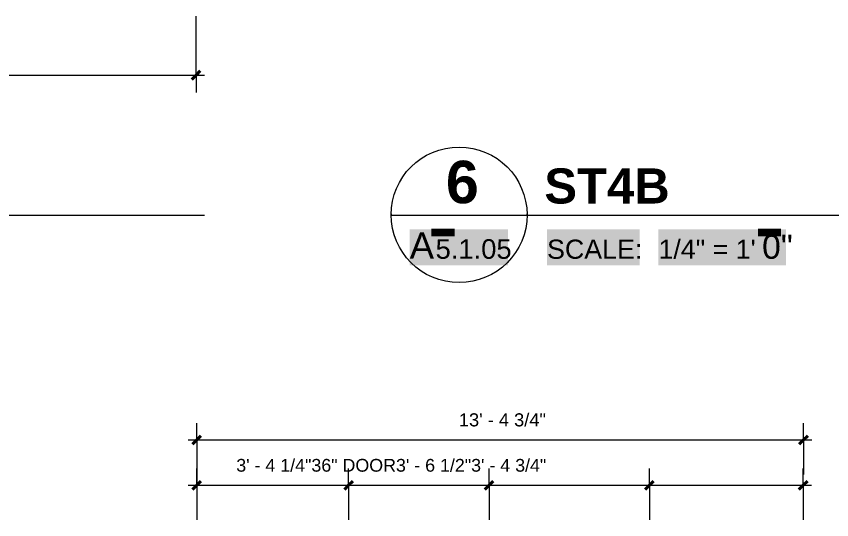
# Model space of a CAD drawing. Header units: inches. Extents: x -6061 to 13621, y -296 to 7483.
# Drawn here: x -5784.2 to -5568, y 150.4 to 283.9 of the extents above; entities that cross this region are included whole.
import ezdxf

# ---------------------------------------------------------------- set-up
doc = ezdxf.new("R2010")
doc.units = ezdxf.units.IN
doc.header["$MEASUREMENT"] = 0
doc.layers.get('0').update_dxf_attribs({"linetype": 'CONTINUOUS'})
doc.styles.add('Arial$001H0', font='arial.ttf')
doc.styles.add('Arial$101H0', font='arialbd.ttf')

msp = doc.modelspace()

# ---------------------------------------------------------------- hatches: boundary and pattern name
at = {"true_color": 0xffffff}
for points in [[(-5679.948, 217.81493), (-5675.30275, 217.81493), (-5675.30275, 227.42579), (-5679.948, 227.42579)], [(-5675.30275, 217.81493), (-5673.06022, 217.81493), (-5673.06022, 227.42579), (-5675.30275, 227.42579)], [(-5673.06022, 217.81493), (-5653.8385, 217.81493), (-5653.8385, 227.42579), (-5673.06022, 227.42579)], [(-5643.50682, 217.81493), (-5618.91904, 217.81493), (-5618.91904, 227.42579), (-5643.50682, 227.42579)], [(-5613.95343, 217.81493), (-5588.72492, 217.81493), (-5588.72492, 227.42579), (-5613.95343, 227.42579)], [(-5588.72492, 217.81493), (-5586.48239, 217.81493), (-5586.48239, 227.42579), (-5588.72492, 227.42579)], [(-5586.48239, 217.81493), (-5580.15524, 217.81493), (-5580.15524, 227.42579), (-5586.48239, 227.42579)]]:
    msp.add_hatch(color=7, dxfattribs=at).paths.add_polyline_path(points)

# ---------------------------------------------------------------- linework, layer by layer
at = {"color": 7, "linetype": 'Continuous', "lineweight": 9, "true_color": 0x000007}
for p, q in [((-5736.57198, 268.27195), (-5736.57198, 283.88959)), ((-5806.73126, 268.27195), (-5734.32945, 268.27195)), ((-5736.57198, 268.27195), (-5736.57198, 263.70679)), ((-5938.64031, 231.19005), (-5734.32945, 231.19005)), ((-5684.83352, 231.19005), (-5505.83126, 231.19005)), ((-5736.4118, 171.52262), (-5736.4118, 176.00769)), ((-5575.50999, 171.52262), (-5575.50999, 176.00769)), ((-5738.65433, 171.52262), (-5573.26746, 171.52262)), ((-5736.4118, 171.52262), (-5736.4118, 150.37873)), ((-5575.50999, 171.52262), (-5575.50999, 162.39231)), ((-5736.4118, 159.50905), (-5736.4118, 163.99412)), ((-5696.12628, 159.50905), (-5696.12628, 163.99412)), ((-5658.8842, 159.50905), (-5658.8842, 163.99412)), ((-5616.35614, 159.50905), (-5616.35614, 163.99412)), ((-5575.59008, 159.50905), (-5575.59008, 163.99412)), ((-5738.65433, 159.50905), (-5696.12628, 159.50905)), ((-5736.4118, 159.50905), (-5736.4118, 150.37873)), ((-5696.12628, 159.50905), (-5658.8842, 159.50905)), ((-5696.12628, 159.50905), (-5696.12628, 150.37873)), ((-5658.8842, 159.50905), (-5616.35614, 159.50905)), ((-5658.8842, 159.50905), (-5658.8842, 150.37873)), ((-5616.35614, 159.50905), (-5573.34755, 159.50905)), ((-5616.35614, 159.50905), (-5616.35614, 150.37873)), ((-5575.59008, 159.50905), (-5575.59008, 150.37873))]:
    msp.add_line(p, q, dxfattribs=at)
at = {"color": 7, "linetype": 'Continuous', "lineweight": 40, "true_color": 0x000007}
for p, q in [((-5736.57198, 268.27195), (-5737.69325, 267.15068)), ((-5736.57198, 268.27195), (-5735.45071, 269.39321)), ((-5736.4118, 171.52262), (-5737.53307, 170.40136)), ((-5736.4118, 171.52262), (-5735.29053, 172.64389)), ((-5575.50999, 171.52262), (-5576.63126, 170.40136)), ((-5575.50999, 171.52262), (-5574.38872, 172.64389)), ((-5736.4118, 159.50905), (-5735.29053, 160.63032)), ((-5696.12628, 159.50905), (-5695.00501, 160.63032)), ((-5658.8842, 159.50905), (-5657.76293, 160.63032)), ((-5616.35614, 159.50905), (-5615.23488, 160.63032)), ((-5575.59008, 159.50905), (-5574.46881, 160.63032)), ((-5736.4118, 159.50905), (-5737.53307, 158.38778)), ((-5696.12628, 159.50905), (-5697.24755, 158.38778)), ((-5658.8842, 159.50905), (-5660.00547, 158.38778)), ((-5616.35614, 159.50905), (-5617.47741, 158.38778)), ((-5575.59008, 159.50905), (-5576.71135, 158.38778))]:
    msp.add_line(p, q, dxfattribs=at)
at = {"color": 7, "linetype": 'Continuous', "lineweight": 9, "true_color": 0x000007}
for points in [[(-5684.83352, 231.27014), (-5684.83352, 241.20136), (-5676.82447, 249.21041), (-5666.81316, 249.21041)], [(-5666.81316, 249.21041), (-5656.88194, 249.21041), (-5648.87289, 241.20136), (-5648.7928, 231.27014)], [(-5684.83352, 231.27014), (-5684.83352, 231.5905), (-5684.83352, 231.5905), (-5684.83352, 231.27014)], [(-5648.7928, 231.27014), (-5648.7928, 231.5905), (-5648.7928, 231.5905), (-5648.7928, 231.27014)], [(-5666.81316, 213.24977), (-5676.82447, 213.24977), (-5684.83352, 221.33891), (-5684.83352, 231.27014)], [(-5648.7928, 231.27014), (-5648.7928, 221.33891), (-5656.88194, 213.24977), (-5666.81316, 213.24977)]]:
    msp.add_open_spline(points, degree=3, dxfattribs=at)

# ---------------------------------------------------------------- texts
at = {"color": 7, "true_color": 0x000007}
for s, height, style, p in [('6', 11.25995, 'Arial$101H0', (-5670.33728, 234.31339)), ('ST4B', 9.315662, 'Arial$101H0', (-5644.22977, 234.2333)), ('-', 18.01876, 'Arial$001H0', (-5675.30289, 219.57673)), ('-', 18.01876, 'Arial$001H0', (-5588.72512, 219.57673)), ('A', 6.97383, 'Arial$001H0', (-5679.94815, 219.57673)), ('1/4" = 1\'', 5.083054, 'Arial$001H0', (-5613.9536, 219.57673)), ('0"', 6.400615, 'Arial$001H0', (-5586.48255, 219.57673)), ('5.1.05', 5.192527, 'Arial$001H0', (-5673.06037, 219.57673)), ('SCALE:', 5.086183, 'Arial$001H0', (-5643.50697, 219.57673)), ('13\' - 4 3/4"', 3.4665915, 'Arial$001H0', (-5666.89341, 175.1265)), ('3\' - 4 1/4"36" DOOR3\' - 6 1/2"3\' - 4 3/4"', 3.3844646, 'Arial$001H0', (-5725.92008, 163.11293))]:
    msp.add_text(s, height=height, dxfattribs=dict(at, style=style)).set_placement(p)

doc.saveas('drawing.dxf')
